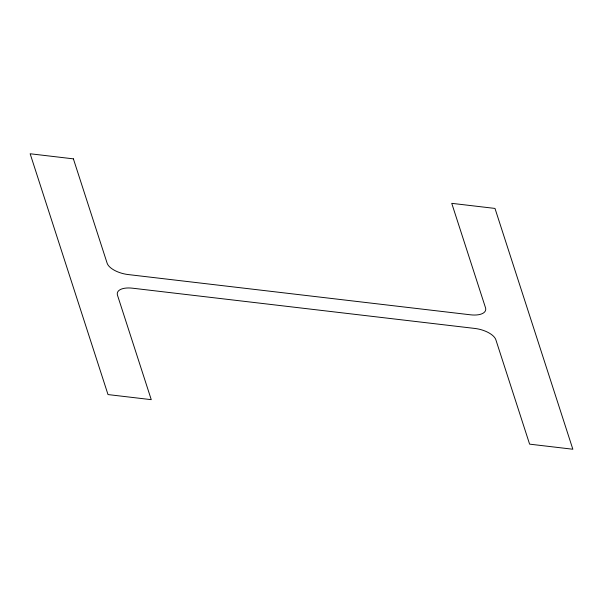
<?xml version="1.0" encoding="UTF-8"?>
<svg xmlns="http://www.w3.org/2000/svg" width="603" height="603" viewBox="0 0 603 603"><rect width="100%" height="100%" fill="white"/><g stroke="black" fill="none" stroke-linecap="round" stroke-linejoin="round"><path stroke-width="0.9" d="M73.393 158.853L30.15 153.765L108.012 394.573L151.255 399.661L117.502 295.274A18.708 8.525 14.1 0 1 132.547 288.196L474.87 328.447A18.708 8.525 14.1 0 1 495.854 339.76L529.607 444.147L572.85 449.235L494.988 208.427L451.745 203.339L485.498 307.726A18.708 8.525 14.1 0 1 470.453 314.804L128.13 274.553A18.708 8.525 14.1 0 1 107.146 263.24L73.393 158.853"/></g></svg>
